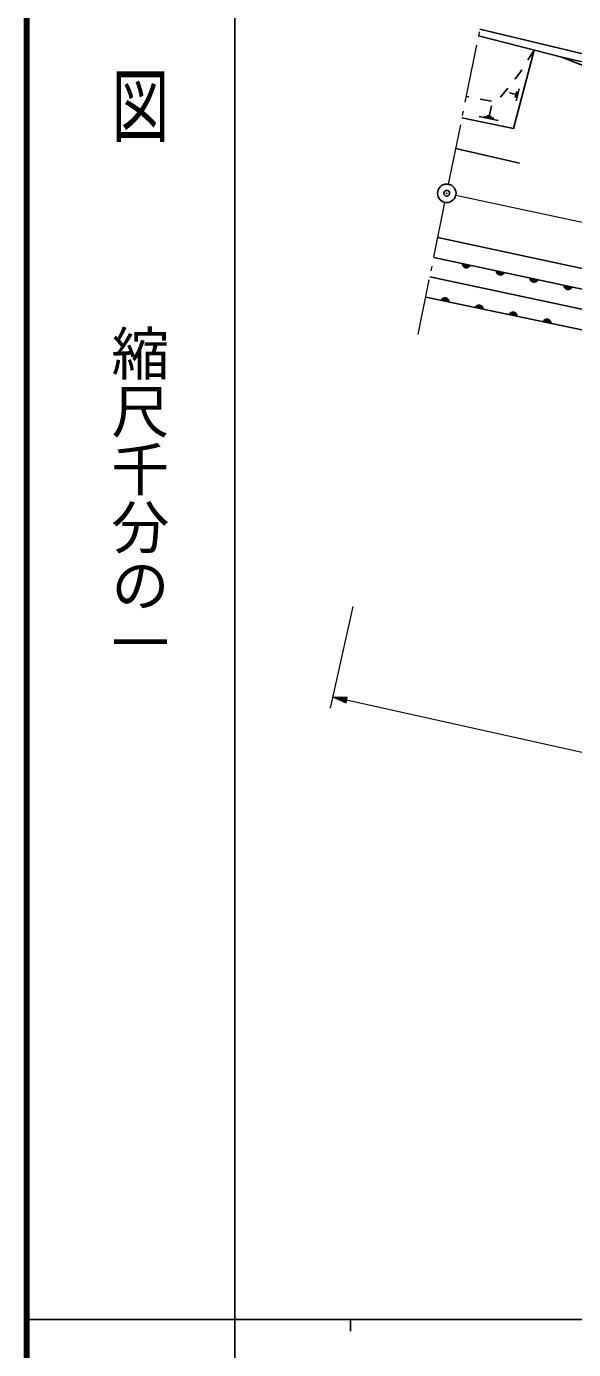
# Model space of a CAD drawing. Units: millimetres, scale not verified. Extents: x 40000 to 680000, y 20000 to 380000.
# Drawn here: x 40000 to 87264, y 202409 to 316754 of the extents above; entities that cross this region are included whole.
import ezdxf
from ezdxf.enums import TextEntityAlignment as Align

# ---------------------------------------------------------------- set-up
doc = ezdxf.new("R2010")
doc.units = ezdxf.units.MM
doc.header["$LTSCALE"] = 1000
doc.header["$PDMODE"] = 32
doc.header["$PDSIZE"] = 500
doc.linetypes.add('CHAIN', pattern=[18.5, 12, -1.5, 3.5, -1.5])
for name, color, linetype, lineweight in [('M-BGD', 7, 'Continuous', 25), ('M-BGD-HTXT', 7, 'Continuous', 13), ('M-BMK', 2, 'CHAIN', 13), ('M-BMK-SRVR', 3, 'Continuous', 25), ('M-STR-HTXT', 7, 'Continuous', 13), ('M-STR-STRD', 7, 'Continuous', 25), ('M-TTL', 2, 'Continuous', 140), ('M-TTL-BAND', 7, 'Continuous', 25)]:
    doc.layers.add(name, color=color, linetype=linetype, lineweight=lineweight)
doc.layers.add('M-OTRS', color=6, linetype='Continuous')
doc.styles.add('@ＭＳ ゴシック', font='')
doc.styles.get('@ＭＳ ゴシック').set_extended_font_data('@MS Gothic')

msp = doc.modelspace()

# ---------------------------------------------------------------- linework, layer by layer
at = {"layer": 'M-BGD'}
for p, q in [((86241, 314100), (79058, 315948)), ((83853, 314714), (83324, 313865)), ((82619, 312732), (82207, 312210)), ((82796, 313017), (82619, 312732)), ((81588, 311425), (80968, 310640)), ((82294, 310886), (81743, 311030)), ((82362, 311145), (82227, 310628)), ((82567, 311367), (82297, 310333)), ((78218, 310661), (77999, 310702)), ((80184, 310294), (79201, 310478)), ((79983, 309011), (80165, 309891)), ((80763, 308620), (79112, 308961)), ((80373, 308815), (79548, 308986)), ((80190, 308968), (79777, 309053))]:
    msp.add_line(p, q, dxfattribs=at)
for points in [[(79175, 316529), (100463, 311427), (115307, 308311)], [(77627, 308859), (82086, 307938), (83853, 314714)], [(86241, 314100), (88674, 313141), (107885, 307175), (125552, 303588), (138727, 301902), (144071, 301529)], [(144071, 301529), (110531, 308595), (86241, 314100)], [(75193, 296794), (133594, 284322), (163885, 273917), (176563, 270739)], [(175959, 269105), (163033, 272443), (143324, 279315), (133700, 282617), (127521, 283984), (98118, 290163), (74854, 295114)], [(175320, 266566), (136399, 280131), (133629, 280984), (74497, 293346)]]:
    msp.add_lwpolyline(points, dxfattribs=at)
for centre, radius, start, end in [((78000, 296250), 354, 176.74251, 339.14769), ((78000, 296250), 283, 178.96655, 336.92365), ((78000, 296250), 212, 182.71287, 333.17732), ((78000, 296250), 142, 190.4246, 325.46559), ((78000, 296250), 100, 200.74227, 315.14793), ((80934, 295623), 354, 176.74251, 339.14769), ((80934, 295623), 283, 178.96655, 336.92365), ((80934, 295623), 212, 182.71287, 333.17732), ((80934, 295623), 142, 190.4246, 325.46559), ((80934, 295623), 100, 200.74227, 315.14793), ((83868, 294997), 354, 176.74251, 339.14769), ((83868, 294997), 283, 178.96655, 336.92365), ((83868, 294997), 212, 182.71287, 333.17732), ((83868, 294997), 142, 190.4246, 325.46559), ((83868, 294997), 100, 200.74227, 315.14793), ((86802, 294370), 354, 176.74251, 339.14769), ((86802, 294370), 283, 178.96655, 336.92365), ((86802, 294370), 212, 182.71287, 333.17732), ((86802, 294370), 142, 190.4246, 325.46559), ((86802, 294370), 100, 200.74227, 315.14793), ((76155, 292944), 354, 356.98859, 159.39377), ((76155, 292944), 283, 359.21263, 157.16973), ((76155, 292944), 212, 2.95895, 153.4234), ((76155, 292944), 142, 10.67068, 145.71167), ((76155, 292944), 100, 20.98835, 135.39401), ((79092, 292331), 354, 356.98859, 159.39377), ((79092, 292331), 283, 359.21263, 157.16973), ((79092, 292331), 212, 2.95895, 153.4234), ((79092, 292331), 142, 10.67068, 145.71167), ((79092, 292331), 100, 20.98835, 135.39401), ((82028, 291717), 354, 356.98859, 159.39377), ((82028, 291717), 283, 359.21263, 157.16973), ((82028, 291717), 212, 2.95895, 153.4234), ((82028, 291717), 142, 10.67068, 145.71167), ((82028, 291717), 100, 20.98835, 135.39401), ((84965, 291103), 354, 356.98859, 159.39377), ((84965, 291103), 283, 359.21263, 157.16973), ((84965, 291103), 212, 2.95895, 153.4234), ((84965, 291103), 142, 10.67068, 145.71167), ((84965, 291103), 100, 20.98835, 135.39401)]:
    msp.add_arc(centre, radius, start, end, dxfattribs=at)
at = {"layer": 'M-BGD-HTXT'}
for p, q in [((79069, 315909), (79149, 316301)), ((77914, 310225), (78910, 315125)), ((77675, 309049), (77754, 309441)), ((76470, 303121), (77515, 308265)), ((75199, 296822), (76153, 301552)), ((74961, 295645), (75040, 296038)), ((73849, 290131), (74803, 294861))]:
    msp.add_line(p, q, dxfattribs=at)
at = {"layer": 'M-BMK'}
msp.add_line((77094, 302169), (173505, 281556), dxfattribs=at)
at = {"layer": 'M-BMK-SRVR'}
msp.add_circle((76311, 302337), 800, dxfattribs=at)
at = {"layer": 'M-OTRS'}
msp.add_point((76311, 302337), dxfattribs=at)
at = {"layer": 'M-STR-HTXT'}
for p, q in [((68184, 266613), (66224, 257829)), ((66442, 258805), (67607, 258288)), ((66442, 258805), (67716, 258776)), ((66442, 258805), (67662, 258532)), ((67651, 258484), (66675, 258701)), ((67672, 258581), (66696, 258799)), ((66908, 258598), (67640, 258435)), ((66951, 258793), (67683, 258630)), ((67629, 258386), (67141, 258495)), ((67694, 258679), (67206, 258788)), ((67461, 258782), (67705, 258728)), ((67607, 258288), (67716, 258776)), ((188358, 231594), (67662, 258532)), ((67374, 258392), (67618, 258337))]:
    msp.add_line(p, q, dxfattribs=at)
at = {"layer": 'M-STR-STRD'}
msp.add_line((77092, 306207), (82591, 304941), dxfattribs=at)
msp.add_lwpolyline([(229983, 263674), (220253, 265041), (219471, 265219), (209919, 267838), (197863, 271096), (181314, 272552), (165814, 276440), (148768, 282726), (116293, 289766), (75540, 298515)], dxfattribs=at)
at = {"layer": 'M-TTL'}
msp.add_line((40000, 380000), (40000, 20000), dxfattribs=at)
at = {"layer": 'M-TTL-BAND'}
for p, q in [((58000, 370000), (58000, 20000)), ((40000, 205000), (579000, 205000)), ((68000, 205000), (68000, 204000))]:
    msp.add_line(p, q, dxfattribs=at)

# ---------------------------------------------------------------- texts
at = {"layer": 'M-TTL-BAND', "style": '@ＭＳ ゴシック', "width": 1.4}
msp.add_text('平  面  図', height=3666, rotation=270, dxfattribs=at).set_placement((49777, 306475), align=Align.MIDDLE_RIGHT)
at = {"layer": 'M-TTL-BAND', "style": '@ＭＳ ゴシック'}
msp.add_text('縮尺千分の一', height=3666, rotation=270, dxfattribs=at).set_placement((49777, 261030), align=Align.MIDDLE_RIGHT)

doc.saveas('drawing.dxf')
